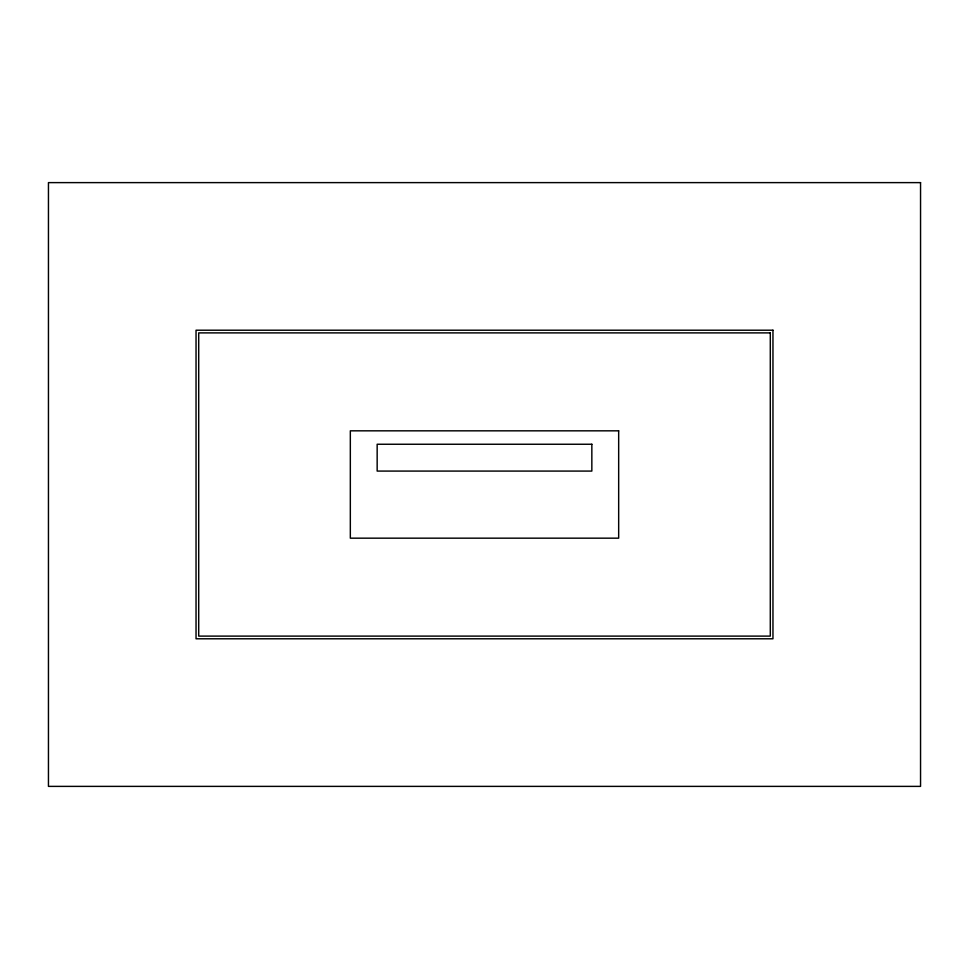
<?xml version="1.0" encoding="UTF-8"?>
<svg xmlns="http://www.w3.org/2000/svg" width="969" height="969" viewBox="0 0 969 969"><rect width="100%" height="100%" fill="white"/><g stroke="black" fill="none" stroke-linecap="round" stroke-linejoin="round"><path stroke-width="1.45" d="M920.55 182.62L48.45 182.62L48.45 786.38L920.55 786.38L920.55 182.62M772.959 330.211L196.041 330.211L196.041 638.789L772.959 638.789L772.959 330.211M770.294 332.888L198.706 332.888L198.706 636.112L770.294 636.112L770.294 332.888M618.67 430.83L350.33 430.83L350.33 538.17L618.67 538.17L618.67 430.83M591.841 444.25L377.159 444.25L377.159 471.079L591.841 471.079L591.841 444.25"/></g></svg>
